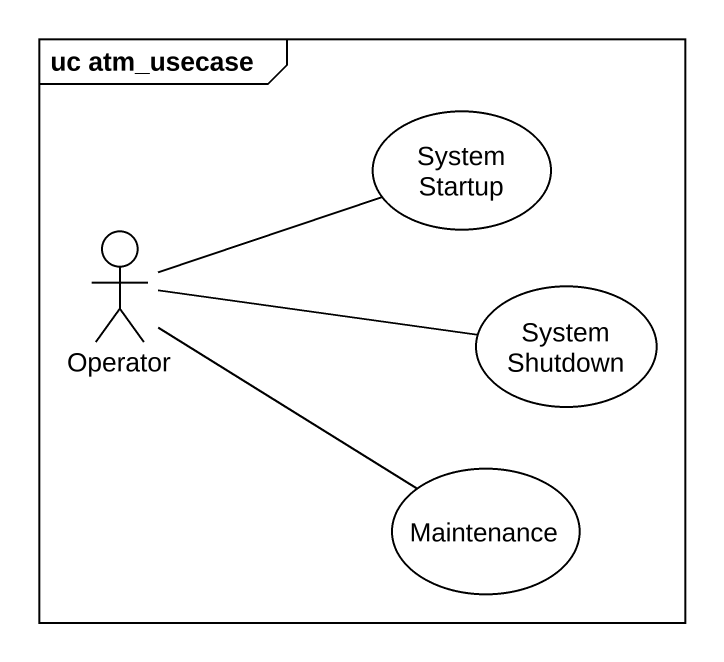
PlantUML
@startuml
mainframe uc atm_usecase
usecase "System Startup" as System_Startup
actor Operator
usecase "System Shutdown" as System_Shutdown
usecase Maintenance
Operator -right- System_Startup
Operator -right- System_Shutdown
Operator -- Maintenance
@enduml
